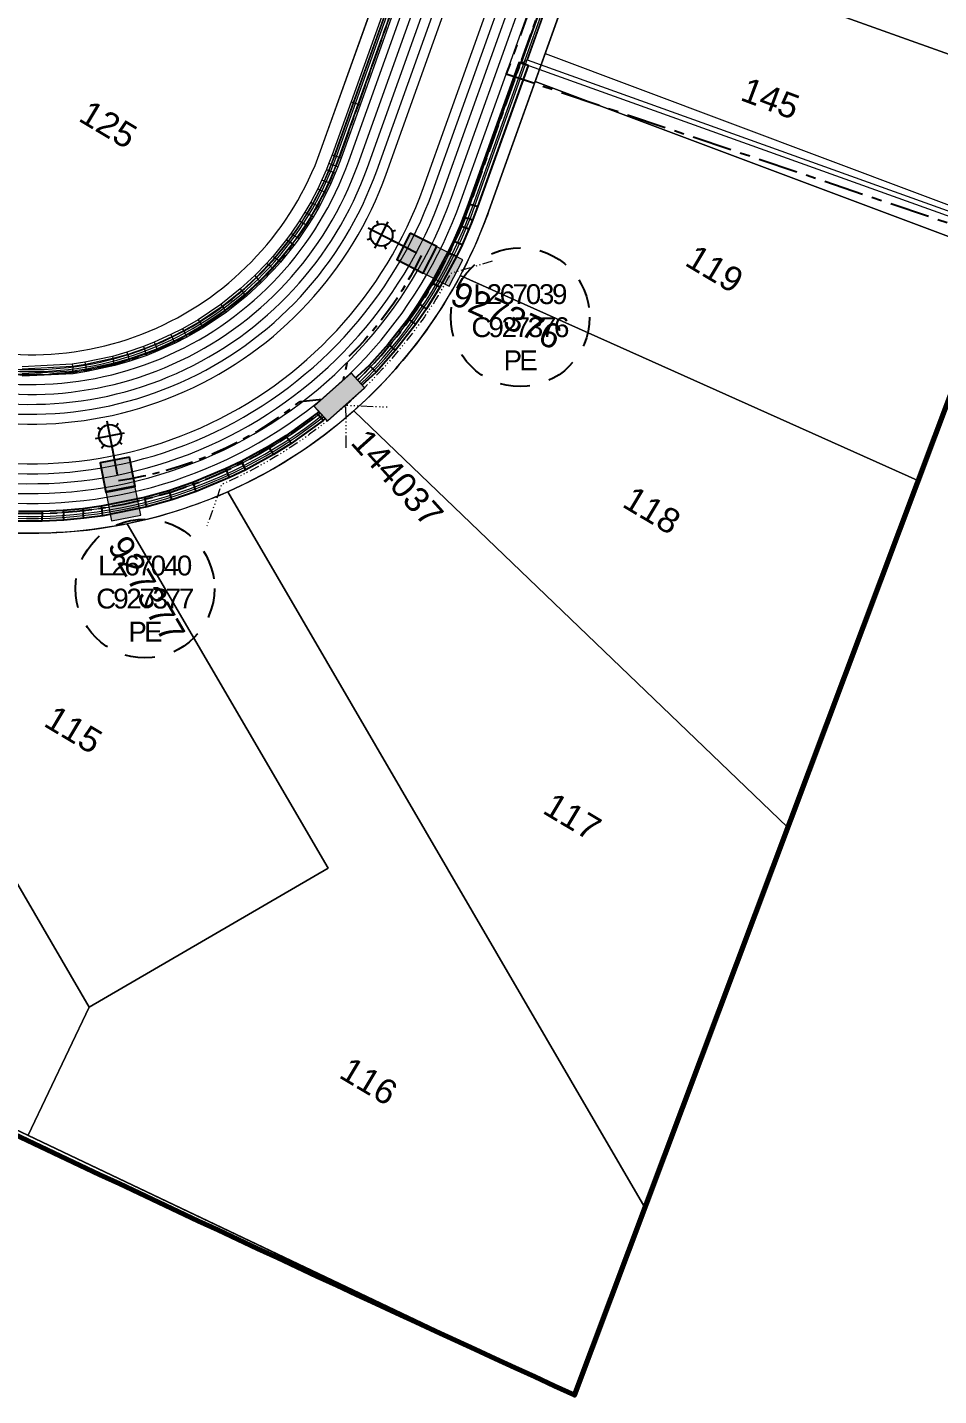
# Model space of a CAD drawing. Header units: metres. Extents: x 264965 to 265706, y 6180501 to 6181430.
# Drawn here: x 265497.2 to 265589, y 6180696.6 to 6180834.6 of the extents above; entities that cross this region are included whole.
import ezdxf
from ezdxf.enums import TextEntityAlignment as Align

# ---------------------------------------------------------------- set-up
doc = ezdxf.new("R2010")
doc.units = ezdxf.units.M
for name, pattern in [('Cable Exist UG', [7, 4, -1, 1, -1]), ('Dash', [5, 3, -2]), ('PHANTOM2', [4.45, 2, -0.5, 0.15, -0.5, 0.15, -0.5, 0.15, -0.5]), ('PHANTOMX2', [5.6, 2.5, -0.5, 0.15, -0.5, 0.15, -0.5, 0.15, -0.5, 0.15, -0.5])]:
    doc.linetypes.add(name, pattern=pattern)
doc.layers.get('0').update_dxf_attribs({"color": 6})
for name, color, linetype, lineweight in [('_User Miscellaneous1', 30, 'Continuous', 13), ('_User Miscellaneous10', 241, 'Continuous', 13), ('_User Miscellaneous7', 3, 'Continuous', 13), ('_User_HV_Exist', 1, 'Continuous', 25), ('_User_LV_Exist', 5, 'Continuous', 25), ('_User_SL_Exist', 4, 'Continuous', 25), ('Cadastre Developer_SP_NEW', 92, 'Continuous', 15)]:
    doc.layers.add(name, color=color, linetype=linetype, lineweight=lineweight)
doc.layers.add('_User Miscellaneous12', color=252, linetype='Continuous', lineweight=13, plot=False, transparency=0.5)
for name, color, linetype in [('Equip_SP_SL_EXT', 7, 'Continuous'), ('SupportsUG_SP_LV_EXT', 7, 'Continuous'), ('UG_Details_SP_MISC', 7, 'Continuous')]:
    doc.layers.add(name, color=color, linetype=linetype)
doc.styles.add('ARIAL', font='arial.ttf', dxfattribs={"height": 2})
doc.styles.add('SL_LABEL', font='arial.ttf', dxfattribs={"height": 2})
doc.styles.get("Standard").update_dxf_attribs({"font": 'arial.ttf'})
doc.linetypes.add('Cable 4', pattern='A,4,-0.1,["*",Standard,S=2,R=0,X=0,Y=-1.6],-1.2', length=5.3)

# ---------------------------------------------------------------- blocks, each defined once
blk = doc.blocks.new('*U645')
at = {"width": 0.9}
blk.add_attdef('ASSET_NUM', text='', height=2, dxfattribs=at).set_placement((4, 2), align=Align.MIDDLE_LEFT)
for tag, p, flags in [('SUBURB', (-2, 0), 1), ('STREETNAME', (-1.8, 0), 9), ('PARENT', (-1.6, 0), 9), ('NOTES', (-1.4, 0), 9), ('LOCATION', (-1.2, 0), 9), ('LEGEND', (-1, 0), 9), ('USAGE', (-0.8, 0), 9), ('SUPPORT_TYPE', (-0.6, 0), 9), ('STATE', (-0.4, 0), 9), ('OWNED_BY', (-0.2, 0), 9)]:
    blk.add_attdef(tag, p, '', height=0.2, rotation=270, dxfattribs=dict(flags=flags))
blk.add_wipeout([(1, 2.5), (1, -2.5), (-1, -2.5), (-1, 2.5)])
at = {"layer": 'SupportsUG_SP_LV_EXT'}
h = blk.add_hatch(color=256, dxfattribs=at)
h.dxf.hatch_style = 1
h.paths.add_polyline_path([(-1, 2.5), (-1, -1.25), (-1, 1.25), (-1, -2.5), (1, -2.5), (1, 2.5)])
blk.add_lwpolyline([(-1, 2.5), (-1, -1.25), (-1, 1.25), (-1, -2.5), (1, -2.5), (1, 2.5)], close=True)
blk = doc.blocks.new('*U834')
at = {"layer": 'Equip_SP_SL_EXT'}
h = blk.add_hatch(color=256, dxfattribs=at)
h.dxf.hatch_style = 1
h.paths.add_polyline_path([(-1.5, 1.5), (-1.5, -1.5), (1.5, -1.5), (1.5, 1.5)])
blk.add_lwpolyline([(-1.5, 1.5), (-1.5, -1.5), (1.5, -1.5), (1.5, 1.5)], close=True)
at = {"width": 0.9, "flags": 8}
blk.add_attdef('ASSET_NUM', text='', height=2, dxfattribs=at).set_placement((4, 2), align=Align.MIDDLE_LEFT)
at = {"flags": 1}
blk.add_attdef('Z', (-2.35, -1.81), '', height=0.2, rotation=270, dxfattribs=at)
at = {"flags": 9}
for tag, p in [('NOTES', (-2, -1.81)), ('SUBURB', (-1.8, -1.81)), ('STREETNAME', (-1.6, -1.81)), ('LOCATION', (-1.4, -1.81)), ('LEGEND', (-1.2, -1.81)), ('USAGE', (-1, -1.81)), ('STATE', (-0.8, -1.81)), ('OWNED_BY', (-0.6, -1.81)), ('COLUMN_TYPE', (-0.4, -1.81)), ('STREET_CODE', (-0.2, -1.81)), ('STRUCTURE_PLANT_NUMBER', (0.03, -1.81))]:
    blk.add_attdef(tag, text='', height=0.2, rotation=270, dxfattribs=at).set_placement(p, align=Align.MIDDLE_LEFT)
blk = doc.blocks.new('*U843')
at = {"layer": 'Equip_SP_SL_EXT'}
h = blk.add_hatch(color=256, dxfattribs=at)
h.dxf.hatch_style = 1
h.paths.add_polyline_path([(-1.42, 1.57), (-1.57, -1.42), (1.42, -1.57), (1.57, 1.42)])
blk.add_lwpolyline([(-1.42, 1.57), (-1.57, -1.42), (1.42, -1.57), (1.57, 1.42)], close=True)
at = {"width": 0.9, "flags": 8}
blk.add_attdef('ASSET_NUM', text='', height=2, dxfattribs=at).set_placement((4, 2), align=Align.MIDDLE_LEFT)
at = {"flags": 1}
blk.add_attdef('Z', (-2.35, -1.81), '', height=0.2, rotation=270, dxfattribs=at)
at = {"flags": 9}
for tag, p in [('NOTES', (-2, -1.81)), ('SUBURB', (-1.8, -1.81)), ('STREETNAME', (-1.6, -1.81)), ('LOCATION', (-1.4, -1.81)), ('LEGEND', (-1.2, -1.81)), ('USAGE', (-1, -1.81)), ('STATE', (-0.8, -1.81)), ('OWNED_BY', (-0.6, -1.81)), ('COLUMN_TYPE', (-0.4, -1.81)), ('STREET_CODE', (-0.2, -1.81)), ('STRUCTURE_PLANT_NUMBER', (0.03, -1.81))]:
    blk.add_attdef(tag, text='', height=0.2, rotation=270, dxfattribs=at).set_placement(p, align=Align.MIDDLE_LEFT)
blk = doc.blocks.new('*U842')
at = {"style": 'SL_LABEL'}
for tag, height, rotation, flags, p in [('ASSET_NUM', 1, 152.916, 8, (-6.69, 2.3)), ('STREET_CODE', 0.001, 270, 9, (0, 0))]:
    blk.add_attdef(tag, text='', height=height, rotation=rotation, dxfattribs=dict(at, flags=flags)).set_placement(p, align=Align.MIDDLE_LEFT)
at = {"flags": 9}
for tag, p in [('LNEW', (-6.4, 0)), ('LMASTVOCAB', (-6.2, 0)), ('LMAST', (-6, 0)), ('MAINTAINED_BY', (-1.4, -0.66)), ('NO_PHASES', (-1.2, 0)), ('LANTERN_TYPE', (-1, 0)), ('LANTERN_PURPOSE', (-0.8, 0)), ('CONTROL_TYPE', (-0.6, 0)), ('CONSTRUCTED_VOLTAGE', (-0.4, 0))]:
    blk.add_attdef(tag, text='', height=0.2, rotation=270, dxfattribs=at).set_placement(p, align=Align.MIDDLE_LEFT)
for tag, p, height, flags in [('OPERATED_BY', (-1.4, -0.41), 0.2, 9), ('Z', (0, 0), 0.001, 1)]:
    blk.add_attdef(tag, p, '', height=height, rotation=270, dxfattribs=dict(flags=flags))
blk.add_wipeout([(-5.06, 2.59), (-4.02, 3.25), (-2.79, 3.32), (-2.13, 2.28), (-2.06, 1.05), (-3.1, 0.39), (-4.33, 0.32), (-4.99, 1.36)])
for p, q in [((-4.24, 0.49), (-2.88, 3.16)), ((-4.02, 3.25), (-3.91, 2.89)), ((-3.05, 2.82), (-2.88, 3.16)), ((-4.99, 1.36), (-4.63, 1.48)), ((-4.56, 2.33), (-4.9, 2.5)), ((-2.23, 1.14), (-4.9, 2.5)), ((-2.13, 2.28), (-2.49, 2.17)), ((-4.24, 0.49), (-4.07, 0.82)), ((-3.1, 0.39), (-3.22, 0.75)), ((0, 0), (-2.56, 1.31))]:
    blk.add_line(p, q)
blk.add_circle((-3.56, 1.82), 1.12)
for tag, height, rotation, flags, p in [('LNUMBER', 1, 152.916, 8, (-5.78, 4.08)), ('LANTNUMBER', 0.2, 270, 9, (-1.4, 2.6)), ('LOUTREACH', 0.2, 270, 9, (-1.4, 2.2)), ('LOUTREACHVOCAB', 0.2, 270, 9, (-1.4, 2)), ('LRATECODE', 0.2, 270, 9, (-1.4, 1.8)), ('LREMOVE', 0.2, 270, 9, (-1.4, 1.6)), ('LREPLACE', 0.2, 270, 9, (-1.4, 1.4)), ('LTYPE', 0.2, 270, 9, (-1.4, 1.2)), ('LTYPEVOCAB', 0.2, 270, 9, (-1.4, 1)), ('LEGEND', 0.2, 270, 9, (-1.4, 0.8)), ('SUBURB', 0.2, 270, 9, (-1.4, 0.6)), ('STREETNAME', 0.2, 270, 9, (-1.4, 0.4)), ('LOCATION', 0.2, 270, 9, (-1.4, 0.2)), ('LLAMPVOCAB', 0.2, 270, 9, (-5.8, 0)), ('LLAMP', 0.2, 270, 9, (-5.6, 0)), ('LEXIST', 0.2, 270, 9, (-5.4, 0)), ('LCHARGE3PERCENT', 0.2, 270, 9, (-5.2, 0)), ('LCHARGE3', 0.2, 270, 9, (-5, 0)), ('LCHARGE2PERCENT', 0.2, 270, 9, (-4.8, 0)), ('LCHARGE2', 0.2, 270, 9, (-4.6, 0)), ('LCHARGE1PERCENT', 0.2, 270, 9, (-4.4, 0)), ('LCHARGE1', 0.2, 270, 9, (-4.2, 0)), ('LCATEGORY', 0.2, 270, 9, (-4, 0)), ('LBRACKETVOCAB', 0.2, 270, 9, (-3.8, 0)), ('LBRACKET', 0.2, 270, 9, (-3.6, 0)), ('LKINGHEIGHT', 0.2, 270, 9, (-3.4, 0)), ('CREPLACE', 0.2, 270, 9, (-3.2, 0)), ('CREMOVE', 0.2, 270, 9, (-3, 0)), ('CNUMBER', 0.2, 270, 9, (-2.8, 0)), ('CNEW', 0.2, 270, 9, (-2.6, 0)), ('CEXIST', 0.2, 270, 9, (-2.4, 0)), ('USAGE', 0.2, 270, 9, (-2.2, 0)), ('STATE', 0.2, 270, 9, (-2, 0)), ('OWNED_BY', 0.2, 270, 9, (-1.8, 0)), ('ORIENTATION', 0.2, 270, 9, (-1.6, 0)), ('OPERATING_VOLTAGE', 0.2, 270, 9, (-1.4, 0)), ('NOTES', 0.2, 270, 9, (-1.4, 0))]:
    blk.add_attdef(tag, text='', height=height, rotation=rotation, dxfattribs=dict(flags=flags)).set_placement(p, align=Align.MIDDLE_LEFT)
blk = doc.blocks.new('*U201')
at = {"style": 'SL_LABEL'}
for tag, height, rotation, flags, p in [('ASSET_NUM', 1, 101.1121, 8, (-2.33, 6.68)), ('STREET_CODE', 0.001, 270, 9, (0, 0))]:
    blk.add_attdef(tag, text='', height=height, rotation=rotation, dxfattribs=dict(at, flags=flags)).set_placement(p, align=Align.MIDDLE_LEFT)
for tag, height, rotation, flags, p in [('LNUMBER', 1, 101.1121, 8, (-0.37, 7.06)), ('LREMOVE', 0.2, 270, 9, (-1.4, 1.6)), ('LREPLACE', 0.2, 270, 9, (-1.4, 1.4)), ('LTYPE', 0.2, 270, 9, (-1.4, 1.2)), ('LTYPEVOCAB', 0.2, 270, 9, (-1.4, 1)), ('LEGEND', 0.2, 270, 9, (-1.4, 0.8)), ('SUBURB', 0.2, 270, 9, (-1.4, 0.6)), ('STREETNAME', 0.2, 270, 9, (-1.4, 0.4)), ('LOCATION', 0.2, 270, 9, (-1.4, 0.2)), ('LNEW', 0.2, 270, 9, (-6.4, 0)), ('LMASTVOCAB', 0.2, 270, 9, (-6.2, 0)), ('LMAST', 0.2, 270, 9, (-6, 0)), ('LLAMPVOCAB', 0.2, 270, 9, (-5.8, 0)), ('LLAMP', 0.2, 270, 9, (-5.6, 0)), ('LEXIST', 0.2, 270, 9, (-5.4, 0)), ('LCHARGE3PERCENT', 0.2, 270, 9, (-5.2, 0)), ('LCHARGE3', 0.2, 270, 9, (-5, 0)), ('LCHARGE2PERCENT', 0.2, 270, 9, (-4.8, 0)), ('LCHARGE2', 0.2, 270, 9, (-4.6, 0)), ('LCHARGE1PERCENT', 0.2, 270, 9, (-4.4, 0)), ('LCHARGE1', 0.2, 270, 9, (-4.2, 0)), ('LCATEGORY', 0.2, 270, 9, (-4, 0)), ('LBRACKETVOCAB', 0.2, 270, 9, (-3.8, 0)), ('LBRACKET', 0.2, 270, 9, (-3.6, 0)), ('LKINGHEIGHT', 0.2, 270, 9, (-3.4, 0)), ('CREPLACE', 0.2, 270, 9, (-3.2, 0)), ('CREMOVE', 0.2, 270, 9, (-3, 0)), ('CNUMBER', 0.2, 270, 9, (-2.8, 0)), ('CNEW', 0.2, 270, 9, (-2.6, 0)), ('CEXIST', 0.2, 270, 9, (-2.4, 0)), ('USAGE', 0.2, 270, 9, (-2.2, 0)), ('STATE', 0.2, 270, 9, (-2, 0)), ('OWNED_BY', 0.2, 270, 9, (-1.8, 0)), ('ORIENTATION', 0.2, 270, 9, (-1.6, 0)), ('OPERATING_VOLTAGE', 0.2, 270, 9, (-1.4, 0)), ('MAINTAINED_BY', 0.2, 270, 9, (-1.4, -0.66)), ('NOTES', 0.2, 270, 9, (-1.4, 0)), ('NO_PHASES', 0.2, 270, 9, (-1.2, 0)), ('LANTERN_TYPE', 0.2, 270, 9, (-1, 0)), ('LANTERN_PURPOSE', 0.2, 270, 9, (-0.8, 0)), ('CONTROL_TYPE', 0.2, 270, 9, (-0.6, 0)), ('CONSTRUCTED_VOLTAGE', 0.2, 270, 9, (-0.4, 0))]:
    blk.add_attdef(tag, text='', height=height, rotation=rotation, dxfattribs=dict(flags=flags)).set_placement(p, align=Align.MIDDLE_LEFT)
for tag, p, height, flags in [('OPERATED_BY', (-1.4, -0.41), 0.2, 9), ('Z', (0, 0), 0.001, 1)]:
    blk.add_attdef(tag, p, '', height=height, rotation=270, dxfattribs=dict(flags=flags))
blk.add_wipeout([(-1.1, 5.58), (0.07, 5.17), (0.88, 4.25), (0.47, 3.09), (-0.45, 2.27), (-1.61, 2.68), (-2.43, 3.6), (-2.02, 4.76)])
for p, q in [((-2.24, 3.64), (0.7, 4.21)), ((-2.02, 4.76), (-1.7, 4.55)), ((-0.99, 5.03), (-1.06, 5.4)), ((-0.48, 2.45), (-1.06, 5.4)), ((0.07, 5.17), (-0.14, 4.86)), ((0.33, 4.14), (0.7, 4.21)), ((-2.24, 3.64), (-1.87, 3.71)), ((-1.61, 2.68), (-1.4, 2.99)), ((0, 0), (-0.55, 2.82)), ((0.47, 3.09), (0.16, 3.3))]:
    blk.add_line(p, q)
blk.add_circle((-0.77, 3.93), 1.12)
at = {"flags": 9}
for tag, p in [('LANTNUMBER', (-1.4, 2.6)), ('LOUTREACH', (-1.4, 2.2)), ('LOUTREACHVOCAB', (-1.4, 2)), ('LRATECODE', (-1.4, 1.8))]:
    blk.add_attdef(tag, text='', height=0.2, rotation=270, dxfattribs=at).set_placement(p, align=Align.MIDDLE_LEFT)

msp = doc.modelspace()

# ---------------------------------------------------------------- linework, layer by layer
at = {"layer": '_User Miscellaneous1', "ltscale": 0.5}
for p, q in [((265546.917, 6180830.989), (265578.598, 6180919.625)), ((265547.53, 6180831.279), (265579.05, 6180919.463)), ((265562.151, 6180917.703), (265529.76, 6180827.08)), ((265562.377, 6180917.621), (265529.986, 6180826.999)), ((265562.828, 6180917.457), (265530.438, 6180826.837)), ((265563.053, 6180917.375), (265530.664, 6180826.757)), ((265546.691, 6180831.069), (265541.597, 6180816.818)), ((265547.595, 6180830.746), (265542.499, 6180816.488)), ((265546.691, 6180831.069), (265547.143, 6180830.908)), ((265546.917, 6180830.989), (265547.224, 6180831.134)), ((265627.547, 6180802.023), (265546.917, 6180830.989)), ((265547.595, 6180830.746), (265547.143, 6180830.908)), ((265547.53, 6180831.279), (265547.224, 6180831.134)), ((265627.71, 6180802.475), (265547.53, 6180831.279)), ((265529.76, 6180827.08), (265527.849, 6180821.732)), ((265529.986, 6180826.999), (265528.074, 6180821.65)), ((265530.438, 6180826.837), (265528.525, 6180821.485)), ((265530.664, 6180826.757), (265528.751, 6180821.403)), ((265529.76, 6180827.08), (265530.212, 6180826.918)), ((265529.986, 6180826.999), (265530.212, 6180826.918)), ((265530.664, 6180826.757), (265530.212, 6180826.918)), ((265530.438, 6180826.837), (265530.212, 6180826.918)), ((265527.53, 6180820.878), (265527.279, 6180820.253)), ((265527.754, 6180820.792), (265527.5, 6180820.16)), ((265527.849, 6180821.732), (265527.53, 6180820.878)), ((265527.53, 6180820.878), (265527.978, 6180820.705)), ((265528.074, 6180821.65), (265527.754, 6180820.792)), ((265527.754, 6180820.792), (265527.978, 6180820.705)), ((265527.849, 6180821.732), (265528.3, 6180821.568)), ((265528.202, 6180820.618), (265527.943, 6180819.975)), ((265528.425, 6180820.532), (265527.978, 6180820.705)), ((265528.202, 6180820.618), (265527.978, 6180820.705)), ((265528.074, 6180821.65), (265528.3, 6180821.568)), ((265528.525, 6180821.485), (265528.202, 6180820.618)), ((265528.751, 6180821.403), (265528.3, 6180821.568)), ((265528.525, 6180821.485), (265528.3, 6180821.568)), ((265528.751, 6180821.403), (265528.425, 6180820.532)), ((265526.833, 6180819.226), (265526.4, 6180818.313)), ((265527.279, 6180820.253), (265526.833, 6180819.226)), ((265526.833, 6180819.226), (265527.27, 6180819.027)), ((265527.5, 6180820.16), (265527.051, 6180819.127)), ((265527.279, 6180820.253), (265527.722, 6180820.068)), ((265527.943, 6180819.975), (265527.488, 6180818.928)), ((265527.5, 6180820.16), (265527.722, 6180820.068)), ((265528.165, 6180819.882), (265527.707, 6180818.829)), ((265528.165, 6180819.882), (265527.722, 6180820.068)), ((265527.943, 6180819.975), (265527.722, 6180820.068)), ((265528.425, 6180820.532), (265528.165, 6180819.882)), ((265526.4, 6180818.313), (265525.695, 6180816.966)), ((265526.615, 6180818.206), (265525.905, 6180816.85)), ((265527.044, 6180817.992), (265526.326, 6180816.619)), ((265526.4, 6180818.313), (265526.83, 6180818.099)), ((265527.259, 6180817.885), (265526.536, 6180816.503)), ((265527.051, 6180819.127), (265526.615, 6180818.206)), ((265526.615, 6180818.206), (265526.83, 6180818.099)), ((265527.259, 6180817.885), (265526.83, 6180818.099)), ((265527.044, 6180817.992), (265526.83, 6180818.099)), ((265527.488, 6180818.928), (265527.044, 6180817.992)), ((265527.051, 6180819.127), (265527.27, 6180819.027)), ((265527.707, 6180818.829), (265527.259, 6180817.885)), ((265527.707, 6180818.829), (265527.27, 6180819.027)), ((265527.488, 6180818.928), (265527.27, 6180819.027)), ((265525.695, 6180816.966), (265525.114, 6180815.96)), ((265525.905, 6180816.85), (265525.32, 6180815.836)), ((265525.695, 6180816.966), (265526.115, 6180816.734)), ((265526.326, 6180816.619), (265525.731, 6180815.589)), ((265525.905, 6180816.85), (265526.115, 6180816.734)), ((265526.536, 6180816.503), (265525.937, 6180815.465)), ((265526.536, 6180816.503), (265526.115, 6180816.734)), ((265526.326, 6180816.619), (265526.115, 6180816.734)), ((265541.597, 6180816.818), (265541.101, 6180815.493)), ((265541.597, 6180816.818), (265542.048, 6180816.653)), ((265542.499, 6180816.488), (265541.995, 6180815.145)), ((265542.499, 6180816.488), (265542.048, 6180816.653)), ((265524.568, 6180815.084), (265523.711, 6180813.826)), ((265525.114, 6180815.96), (265524.568, 6180815.084)), ((265524.568, 6180815.084), (265524.97, 6180814.822)), ((265525.32, 6180815.836), (265524.769, 6180814.953)), ((265525.114, 6180815.96), (265525.525, 6180815.712)), ((265525.731, 6180815.589), (265525.171, 6180814.691)), ((265525.32, 6180815.836), (265525.525, 6180815.712)), ((265525.937, 6180815.465), (265525.372, 6180814.56)), ((265525.937, 6180815.465), (265525.525, 6180815.712)), ((265525.731, 6180815.589), (265525.525, 6180815.712)), ((265541.101, 6180815.493), (265540.744, 6180814.609)), ((265541.101, 6180815.493), (265541.548, 6180815.319)), ((265541.995, 6180815.145), (265541.548, 6180815.319)), ((265541.995, 6180815.145), (265541.629, 6180814.237)), ((265523.711, 6180813.826), (265523.256, 6180813.204)), ((265523.907, 6180813.687), (265523.449, 6180813.061)), ((265523.711, 6180813.826), (265524.104, 6180813.548)), ((265524.769, 6180814.953), (265523.907, 6180813.687)), ((265523.907, 6180813.687), (265524.104, 6180813.548)), ((265525.171, 6180814.691), (265524.3, 6180813.41)), ((265525.372, 6180814.56), (265524.496, 6180813.271)), ((265524.769, 6180814.953), (265524.97, 6180814.822)), ((265525.372, 6180814.56), (265524.97, 6180814.822)), ((265525.171, 6180814.691), (265524.97, 6180814.822)), ((265540.744, 6180814.609), (265540.066, 6180813.058)), ((265540.744, 6180814.609), (265541.187, 6180814.423)), ((265541.629, 6180814.237), (265540.94, 6180812.66)), ((265541.629, 6180814.237), (265541.187, 6180814.423)), ((265523.25, 6180813.196), (265521.908, 6180811.532)), ((265523.439, 6180813.049), (265522.092, 6180811.377)), ((265523.818, 6180812.754), (265522.458, 6180811.067)), ((265524.007, 6180812.606), (265522.641, 6180810.912)), ((265523.256, 6180813.204), (265523.25, 6180813.196)), ((265523.25, 6180813.196), (265523.628, 6180812.901)), ((265523.256, 6180813.204), (265523.641, 6180812.918)), ((265523.449, 6180813.061), (265523.439, 6180813.049)), ((265523.439, 6180813.049), (265523.628, 6180812.901)), ((265523.449, 6180813.061), (265523.641, 6180812.918)), ((265524.007, 6180812.606), (265523.628, 6180812.901)), ((265523.818, 6180812.754), (265523.628, 6180812.901)), ((265524.026, 6180812.632), (265523.641, 6180812.918)), ((265523.834, 6180812.775), (265523.641, 6180812.918)), ((265523.834, 6180812.775), (265523.818, 6180812.754)), ((265524.3, 6180813.41), (265523.834, 6180812.775)), ((265524.026, 6180812.632), (265524.007, 6180812.606)), ((265524.496, 6180813.271), (265524.026, 6180812.632)), ((265524.496, 6180813.271), (265524.104, 6180813.548)), ((265524.3, 6180813.41), (265524.104, 6180813.548)), ((265540.066, 6180813.058), (265539.52, 6180811.909)), ((265540.066, 6180813.058), (265540.503, 6180812.859)), ((265540.94, 6180812.66), (265540.377, 6180811.475)), ((265540.94, 6180812.66), (265540.503, 6180812.859)), ((265521.908, 6180811.532), (265521.28, 6180810.825)), ((265522.092, 6180811.377), (265521.456, 6180810.662)), ((265522.458, 6180811.067), (265521.808, 6180810.336)), ((265521.908, 6180811.532), (265522.275, 6180811.222)), ((265522.092, 6180811.377), (265522.275, 6180811.222)), ((265522.641, 6180810.912), (265522.275, 6180811.222)), ((265522.458, 6180811.067), (265522.275, 6180811.222)), ((265539.52, 6180811.909), (265537.877, 6180808.858)), ((265540.377, 6180811.475), (265538.707, 6180808.376)), ((265539.52, 6180811.909), (265539.949, 6180811.692)), ((265540.377, 6180811.475), (265539.949, 6180811.692)), ((265520.05, 6180809.552), (265518.588, 6180808.207)), ((265521.28, 6180810.825), (265520.05, 6180809.552)), ((265520.05, 6180809.552), (265520.385, 6180809.209)), ((265521.456, 6180810.662), (265520.217, 6180809.38)), ((265521.808, 6180810.336), (265520.553, 6180809.037)), ((265521.984, 6180810.172), (265520.72, 6180808.865)), ((265521.28, 6180810.825), (265521.632, 6180810.499)), ((265521.456, 6180810.662), (265521.632, 6180810.499)), ((265521.984, 6180810.172), (265521.632, 6180810.499)), ((265521.808, 6180810.336), (265521.632, 6180810.499)), ((265522.641, 6180810.912), (265521.984, 6180810.172)), ((265518.588, 6180808.207), (265516.644, 6180806.652)), ((265518.588, 6180808.207), (265518.901, 6180807.842)), ((265520.217, 6180809.38), (265518.744, 6180808.025)), ((265520.553, 6180809.037), (265519.057, 6180807.66)), ((265520.72, 6180808.865), (265519.214, 6180807.478)), ((265520.217, 6180809.38), (265520.385, 6180809.209)), ((265520.72, 6180808.865), (265520.385, 6180809.209)), ((265520.553, 6180809.037), (265520.385, 6180809.209)), ((265537.877, 6180808.858), (265536.554, 6180806.738)), ((265538.707, 6180808.376), (265537.357, 6180806.21)), ((265537.877, 6180808.858), (265538.292, 6180808.617)), ((265538.707, 6180808.376), (265538.292, 6180808.617)), ((265518.744, 6180808.025), (265516.786, 6180806.458)), ((265519.057, 6180807.66), (265517.07, 6180806.071)), ((265519.214, 6180807.478), (265517.213, 6180805.878)), ((265518.744, 6180808.025), (265518.901, 6180807.842)), ((265519.214, 6180807.478), (265518.901, 6180807.842)), ((265519.057, 6180807.66), (265518.901, 6180807.842)), ((265516.644, 6180806.652), (265514.361, 6180805.113)), ((265516.786, 6180806.458), (265514.488, 6180804.909)), ((265517.07, 6180806.071), (265514.742, 6180804.501)), ((265517.213, 6180805.878), (265514.869, 6180804.298)), ((265516.644, 6180806.652), (265516.928, 6180806.265)), ((265516.786, 6180806.458), (265516.928, 6180806.265)), ((265517.213, 6180805.878), (265516.928, 6180806.265)), ((265517.07, 6180806.071), (265516.928, 6180806.265)), ((265536.554, 6180806.738), (265535.503, 6180805.215)), ((265537.357, 6180806.21), (265536.278, 6180804.649)), ((265536.554, 6180806.738), (265536.955, 6180806.474)), ((265537.357, 6180806.21), (265536.955, 6180806.474)), ((265512.771, 6180804.198), (265511.607, 6180803.602)), ((265514.361, 6180805.113), (265512.771, 6180804.198)), ((265512.771, 6180804.198), (265513.001, 6180803.776)), ((265514.488, 6180804.909), (265512.886, 6180803.987)), ((265514.742, 6180804.501), (265513.115, 6180803.566)), ((265514.869, 6180804.298), (265513.23, 6180803.355)), ((265514.361, 6180805.113), (265514.615, 6180804.705)), ((265514.488, 6180804.909), (265514.615, 6180804.705)), ((265514.869, 6180804.298), (265514.615, 6180804.705)), ((265514.742, 6180804.501), (265514.615, 6180804.705)), ((265535.503, 6180805.215), (265533.514, 6180802.646)), ((265536.278, 6180804.649), (265534.254, 6180802.034)), ((265535.503, 6180805.215), (265535.89, 6180804.932)), ((265536.278, 6180804.649), (265535.89, 6180804.932)), ((265509.929, 6180802.844), (265508.836, 6180802.411)), ((265511.607, 6180803.602), (265509.929, 6180802.844)), ((265509.929, 6180802.844), (265510.116, 6180802.402)), ((265511.712, 6180803.386), (265510.023, 6180802.623)), ((265511.92, 6180802.954), (265510.21, 6180802.181)), ((265512.024, 6180802.737), (265510.304, 6180801.96)), ((265511.607, 6180803.602), (265511.816, 6180803.17)), ((265512.886, 6180803.987), (265511.712, 6180803.386)), ((265511.712, 6180803.386), (265511.816, 6180803.17)), ((265512.024, 6180802.737), (265511.816, 6180803.17)), ((265511.92, 6180802.954), (265511.816, 6180803.17)), ((265513.115, 6180803.566), (265511.92, 6180802.954)), ((265513.23, 6180803.355), (265512.024, 6180802.737)), ((265512.886, 6180803.987), (265513.001, 6180803.776)), ((265513.23, 6180803.355), (265513.001, 6180803.776)), ((265513.115, 6180803.566), (265513.001, 6180803.776)), ((265505.712, 6180801.416), (265502.955, 6180800.817)), ((265507.183, 6180801.841), (265505.712, 6180801.416)), ((265505.712, 6180801.416), (265505.83, 6180800.95)), ((265507.256, 6180801.612), (265505.771, 6180801.183)), ((265508.836, 6180802.411), (265507.183, 6180801.841)), ((265507.183, 6180801.841), (265507.328, 6180801.383)), ((265508.92, 6180802.186), (265507.256, 6180801.612)), ((265507.256, 6180801.612), (265507.328, 6180801.383)), ((265507.473, 6180800.925), (265507.328, 6180801.383)), ((265507.401, 6180801.154), (265507.328, 6180801.383)), ((265509.087, 6180801.735), (265507.401, 6180801.154)), ((265509.17, 6180801.51), (265507.473, 6180800.925)), ((265508.836, 6180802.411), (265509.003, 6180801.961)), ((265510.023, 6180802.623), (265508.92, 6180802.186)), ((265508.92, 6180802.186), (265509.003, 6180801.961)), ((265509.17, 6180801.51), (265509.003, 6180801.961)), ((265509.087, 6180801.735), (265509.003, 6180801.961)), ((265510.21, 6180802.181), (265509.087, 6180801.735)), ((265510.304, 6180801.96), (265509.17, 6180801.51)), ((265510.023, 6180802.623), (265510.116, 6180802.402)), ((265510.304, 6180801.96), (265510.116, 6180802.402)), ((265510.21, 6180802.181), (265510.116, 6180802.402)), ((265533.514, 6180802.646), (265531.599, 6180800.482)), ((265534.254, 6180802.034), (265532.284, 6180799.808)), ((265533.514, 6180802.646), (265533.884, 6180802.34)), ((265534.254, 6180802.034), (265533.884, 6180802.34)), ((265501.737, 6180799.906), (265496.621, 6180799.645)), ((265501.689, 6180800.384), (265496.625, 6180800.126)), ((265501.665, 6180800.623), (265496.627, 6180800.366)), ((265502.955, 6180800.817), (265501.665, 6180800.623)), ((265501.665, 6180800.623), (265501.713, 6180800.145)), ((265502.998, 6180800.581), (265501.689, 6180800.384)), ((265501.689, 6180800.384), (265501.713, 6180800.145)), ((265501.761, 6180799.667), (265501.713, 6180800.145)), ((265501.737, 6180799.906), (265501.713, 6180800.145)), ((265503.085, 6180800.109), (265501.737, 6180799.906)), ((265502.955, 6180800.817), (265503.042, 6180800.345)), ((265505.771, 6180801.183), (265502.998, 6180800.581)), ((265502.998, 6180800.581), (265503.042, 6180800.345)), ((265503.128, 6180799.873), (265503.042, 6180800.345)), ((265503.085, 6180800.109), (265503.042, 6180800.345)), ((265505.889, 6180800.717), (265503.085, 6180800.109)), ((265505.948, 6180800.484), (265503.128, 6180799.873)), ((265505.771, 6180801.183), (265505.83, 6180800.95)), ((265505.948, 6180800.484), (265505.83, 6180800.95)), ((265505.889, 6180800.717), (265505.83, 6180800.95)), ((265507.401, 6180801.154), (265505.889, 6180800.717)), ((265507.473, 6180800.925), (265505.948, 6180800.484)), ((265531.599, 6180800.482), (265526.352, 6180795.694)), ((265531.599, 6180800.482), (265531.942, 6180800.145)), ((265532.284, 6180799.808), (265531.942, 6180800.145)), ((265501.761, 6180799.667), (265496.618, 6180799.404)), ((265503.128, 6180799.873), (265501.761, 6180799.667)), ((265532.284, 6180799.808), (265526.957, 6180794.947)), ((265526.352, 6180795.694), (265523.177, 6180793.418)), ((265526.957, 6180794.947), (265523.712, 6180792.62)), ((265526.352, 6180795.694), (265526.654, 6180795.321)), ((265526.957, 6180794.947), (265526.654, 6180795.321)), ((265523.177, 6180793.418), (265521.447, 6180792.337)), ((265523.177, 6180793.418), (265523.444, 6180793.019)), ((265523.712, 6180792.62), (265523.444, 6180793.019)), ((265521.447, 6180792.337), (265518.705, 6180790.827)), ((265521.447, 6180792.337), (265521.691, 6180791.923)), ((265521.934, 6180791.509), (265521.691, 6180791.923)), ((265523.712, 6180792.62), (265521.934, 6180791.509)), ((265518.705, 6180790.827), (265517.121, 6180790.06)), ((265518.705, 6180790.827), (265518.926, 6180790.4)), ((265519.146, 6180789.974), (265518.926, 6180790.4)), ((265521.934, 6180791.509), (265519.146, 6180789.974)), ((265517.121, 6180790.06), (265513.828, 6180788.69)), ((265517.515, 6180789.184), (265514.167, 6180787.792)), ((265517.121, 6180790.06), (265517.318, 6180789.622)), ((265517.515, 6180789.184), (265517.318, 6180789.622)), ((265519.146, 6180789.974), (265517.515, 6180789.184)), ((265511.418, 6180787.868), (265508.95, 6180787.173)), ((265513.828, 6180788.69), (265511.418, 6180787.868)), ((265511.418, 6180787.868), (265511.56, 6180787.409)), ((265514.167, 6180787.792), (265511.703, 6180786.951)), ((265513.828, 6180788.69), (265513.998, 6180788.241)), ((265514.167, 6180787.792), (265513.998, 6180788.241)), ((265504.598, 6180786.294), (265502.732, 6180786.046)), ((265508.95, 6180787.173), (265504.598, 6180786.294)), ((265504.598, 6180786.294), (265504.677, 6180785.82)), ((265509.176, 6180786.24), (265504.756, 6180785.346)), ((265508.95, 6180787.173), (265509.063, 6180786.707)), ((265509.176, 6180786.24), (265509.063, 6180786.707)), ((265511.703, 6180786.951), (265509.176, 6180786.24)), ((265511.703, 6180786.951), (265511.56, 6180787.409)), ((265498.651, 6180784.807), (265496.22, 6180784.811)), ((265498.63, 6180785.767), (265496.241, 6180785.771)), ((265500.766, 6180785.867), (265498.63, 6180785.767)), ((265498.63, 6180785.767), (265498.641, 6180785.287)), ((265498.651, 6180784.807), (265498.641, 6180785.287)), ((265500.832, 6180784.909), (265498.651, 6180784.807)), ((265502.732, 6180786.046), (265500.766, 6180785.867)), ((265500.766, 6180785.867), (265500.799, 6180785.388)), ((265500.832, 6180784.909), (265500.799, 6180785.388)), ((265502.839, 6180785.092), (265500.832, 6180784.909)), ((265502.732, 6180786.046), (265502.785, 6180785.569)), ((265502.839, 6180785.092), (265502.785, 6180785.569)), ((265504.756, 6180785.346), (265502.839, 6180785.092)), ((265504.756, 6180785.346), (265504.677, 6180785.82))]:
    msp.add_line(p, q, dxfattribs=at)
at = {"layer": '_User Miscellaneous1', "flags": 128}
msp.add_lwpolyline([(265549.316, 6180831.938), (265596.374, 6180814.278), (265595.32, 6180811.469), (265548.306, 6180829.112), (265549.316, 6180831.938)], dxfattribs=at)
at = {"layer": '_User Miscellaneous1', "linetype": 'PHANTOM2', "ltscale": 0.5, "flags": 128}
msp.add_lwpolyline([(265543.973, 6180811.005), (265539.765, 6180809.766, -0.0430125), (265536.166, 6180804.045, -0.0478792), (265529.29, 6180796.523, -0.0653793), (265518.815, 6180789.473, 0), (265516.699, 6180788.465), (265515.221, 6180784.262)], format="xyb", dxfattribs=at)
at = {"layer": '_User_HV_Exist', "linetype": 'Cable Exist UG', "flags": 128}
msp.add_lwpolyline([(265578.745, 6180887.053), (265569.2, 6180892.522), (265564.726, 6180884.713), (265560.073, 6180870.947), (265547.93, 6180836.973), (265545.403, 6180829.904), (265595.905, 6180812.847), (265624.349, 6180803.345)], dxfattribs=at)
at = {"layer": '_User_LV_Exist', "linetype": 'Cable Exist UG', "ltscale": 0.7, "transparency": 33554687, "flags": 128}
for points in [[(265528.58, 6180797.31, 0.1269797), (265541.765, 6180816.754), (265563.113, 6180876.48), (265567.132, 6180877.386), (265568.431, 6180881.617), (265566.163, 6180885.012)], [(265472.483, 6180792.026), (265479.731, 6180789.065, 0.2849047), (265528.581, 6180797.311)]]:
    msp.add_lwpolyline(points, format="xyb", dxfattribs=at)
at = {"layer": '_User_LV_Exist', "linetype": 'Cable Exist UG', "ltscale": 0.7, "transparency": 33554687}
msp.add_lwpolyline([(265479.204, 6180804.403), (265485.026, 6180802.025, 0.4273386), (265528.582, 6180821.466), (265538.845, 6180850.179)], format="xyb", dxfattribs=at)
at = {"layer": '_User_SL_Exist', "linetype": 'Dash'}
for centre in [(265546.8, 6180805.365), (265508.998, 6180778.004)]:
    msp.add_circle(centre, 7, dxfattribs=at)
at = {"layer": 'Cadastre Developer_SP_NEW', "transparency": 33554687}
for points in [[(265609.2, 6180848.466), (265561.314, 6180865.506), (265553.91, 6180844.789), (265601.441, 6180827.786)], [(265553.91, 6180844.789), (265548.306, 6180829.112), (265595.32, 6180811.469), (265601.441, 6180827.786)]]:
    msp.add_lwpolyline(points, close=True, dxfattribs=at)
for points in [[(265548.306, 6180829.112), (265543.649, 6180816.081, -0.0364621), (265540.764, 6180809.553), (265586.849, 6180788.888), (265595.32, 6180811.469)], [(265540.764, 6180809.553, -0.0892358), (265530.028, 6180795.921), (265573.74, 6180753.947), (265586.849, 6180788.888)], [(265530.028, 6180795.921, -0.0774716), (265517.33, 6180787.762), (265559.353, 6180715.596), (265573.74, 6180753.947)], [(265517.33, 6180787.762, -0.0543094), (265507.216, 6180784.545), (265527.439, 6180749.815), (265503.386, 6180735.808), (265497.232, 6180722.887), (265552.26, 6180696.689), (265559.353, 6180715.596)]]:
    msp.add_lwpolyline(points, format="xyb", close=True, dxfattribs=at)
at = {"layer": 'UG_Details_SP_MISC', "ltscale": 0.5}
for p, q in [((265546.691, 6180831.069), (265541.597, 6180816.818)), ((265547.595, 6180830.746), (265542.499, 6180816.488)), ((265546.691, 6180831.069), (265547.143, 6180830.908)), ((265547.595, 6180830.746), (265547.143, 6180830.908)), ((265541.597, 6180816.818), (265541.101, 6180815.493)), ((265541.597, 6180816.818), (265542.048, 6180816.653)), ((265542.499, 6180816.488), (265541.995, 6180815.145)), ((265542.499, 6180816.488), (265542.048, 6180816.653)), ((265541.101, 6180815.493), (265540.744, 6180814.609)), ((265541.101, 6180815.493), (265541.548, 6180815.319)), ((265541.995, 6180815.145), (265541.548, 6180815.319)), ((265541.995, 6180815.145), (265541.629, 6180814.237)), ((265540.744, 6180814.609), (265540.066, 6180813.058)), ((265540.744, 6180814.609), (265541.187, 6180814.423)), ((265541.629, 6180814.237), (265540.94, 6180812.66)), ((265541.629, 6180814.237), (265541.187, 6180814.423)), ((265540.066, 6180813.058), (265539.52, 6180811.909)), ((265540.066, 6180813.058), (265540.503, 6180812.859)), ((265540.94, 6180812.66), (265540.377, 6180811.475)), ((265540.94, 6180812.66), (265540.503, 6180812.859)), ((265539.52, 6180811.909), (265537.877, 6180808.858)), ((265540.377, 6180811.475), (265538.707, 6180808.376)), ((265539.52, 6180811.909), (265539.949, 6180811.692)), ((265540.377, 6180811.475), (265539.949, 6180811.692)), ((265537.877, 6180808.858), (265536.554, 6180806.738)), ((265538.707, 6180808.376), (265537.357, 6180806.21)), ((265537.877, 6180808.858), (265538.292, 6180808.617)), ((265538.707, 6180808.376), (265538.292, 6180808.617)), ((265536.554, 6180806.738), (265535.503, 6180805.215)), ((265537.357, 6180806.21), (265536.278, 6180804.649)), ((265536.554, 6180806.738), (265536.955, 6180806.474)), ((265537.357, 6180806.21), (265536.955, 6180806.474)), ((265535.503, 6180805.215), (265533.514, 6180802.646)), ((265536.278, 6180804.649), (265534.254, 6180802.034)), ((265535.503, 6180805.215), (265535.89, 6180804.932)), ((265536.278, 6180804.649), (265535.89, 6180804.932)), ((265533.514, 6180802.646), (265531.599, 6180800.482)), ((265534.254, 6180802.034), (265532.284, 6180799.808)), ((265533.514, 6180802.646), (265533.884, 6180802.34)), ((265534.254, 6180802.034), (265533.884, 6180802.34)), ((265531.599, 6180800.482), (265526.352, 6180795.694)), ((265531.599, 6180800.482), (265531.942, 6180800.145)), ((265532.284, 6180799.808), (265531.942, 6180800.145)), ((265532.284, 6180799.808), (265526.957, 6180794.947)), ((265526.352, 6180795.694), (265523.177, 6180793.418)), ((265526.957, 6180794.947), (265523.712, 6180792.62)), ((265526.352, 6180795.694), (265526.654, 6180795.321)), ((265526.957, 6180794.947), (265526.654, 6180795.321)), ((265523.177, 6180793.418), (265521.447, 6180792.337)), ((265523.177, 6180793.418), (265523.444, 6180793.019)), ((265523.712, 6180792.62), (265523.444, 6180793.019)), ((265521.447, 6180792.337), (265518.705, 6180790.827)), ((265521.447, 6180792.337), (265521.691, 6180791.923)), ((265521.934, 6180791.509), (265521.691, 6180791.923)), ((265523.712, 6180792.62), (265521.934, 6180791.509)), ((265518.705, 6180790.827), (265517.121, 6180790.06)), ((265518.705, 6180790.827), (265518.926, 6180790.4)), ((265519.146, 6180789.974), (265518.926, 6180790.4)), ((265521.934, 6180791.509), (265519.146, 6180789.974)), ((265517.121, 6180790.06), (265513.828, 6180788.69)), ((265517.515, 6180789.184), (265514.167, 6180787.792)), ((265517.121, 6180790.06), (265517.318, 6180789.622)), ((265517.515, 6180789.184), (265517.318, 6180789.622)), ((265519.146, 6180789.974), (265517.515, 6180789.184)), ((265511.418, 6180787.868), (265508.95, 6180787.173)), ((265513.828, 6180788.69), (265511.418, 6180787.868)), ((265511.418, 6180787.868), (265511.56, 6180787.409)), ((265514.167, 6180787.792), (265511.703, 6180786.951)), ((265513.828, 6180788.69), (265513.998, 6180788.241)), ((265514.167, 6180787.792), (265513.998, 6180788.241)), ((265504.598, 6180786.294), (265502.732, 6180786.046)), ((265508.95, 6180787.173), (265504.598, 6180786.294)), ((265504.598, 6180786.294), (265504.677, 6180785.82)), ((265509.176, 6180786.24), (265504.756, 6180785.346)), ((265508.95, 6180787.173), (265509.063, 6180786.707)), ((265509.176, 6180786.24), (265509.063, 6180786.707)), ((265511.703, 6180786.951), (265509.176, 6180786.24)), ((265511.703, 6180786.951), (265511.56, 6180787.409)), ((265498.651, 6180784.807), (265496.22, 6180784.811)), ((265498.63, 6180785.767), (265496.241, 6180785.771)), ((265500.766, 6180785.867), (265498.63, 6180785.767)), ((265498.63, 6180785.767), (265498.641, 6180785.287)), ((265498.651, 6180784.807), (265498.641, 6180785.287)), ((265500.832, 6180784.909), (265498.651, 6180784.807)), ((265502.732, 6180786.046), (265500.766, 6180785.867)), ((265500.766, 6180785.867), (265500.799, 6180785.388)), ((265500.832, 6180784.909), (265500.799, 6180785.388)), ((265502.839, 6180785.092), (265500.832, 6180784.909)), ((265502.732, 6180786.046), (265502.785, 6180785.569)), ((265502.839, 6180785.092), (265502.785, 6180785.569)), ((265504.756, 6180785.346), (265502.839, 6180785.092)), ((265504.756, 6180785.346), (265504.677, 6180785.82))]:
    msp.add_line(p, q, dxfattribs=at)

# ---------------------------------------------------------------- block references
at = {"layer": '_User Miscellaneous1'}
ref = msp.add_blockref('*U834', (265506.806, 6180786.602), dxfattribs=dict(at, rotation=281.1121139356164))
ref.add_attrib('ASSET_NUM', '927377', dxfattribs={"layer": '0', "height": 2.5, "rotation": 300.21316}).set_placement((265506.233, 6180782.971), align=Align.MIDDLE_LEFT)

# ---------------------------------------------------------------- texts
at = {"layer": '_User_SL_Exist', "char_height": 2, "attachment_point": 5}
for s, insert in [('{\\T0.8;L267039\\PC927376\\PPE}', (265546.71, 6180804.354)), ('{\\T0.8;L267040\\PC927377\\PPE}', (265508.908, 6180776.993))]:
    msp.add_mtext(s, dxfattribs=dict(at, insert=insert))
at = {"layer": 'Cadastre Developer_SP_NEW', "transparency": 33554687, "style": 'ARIAL'}
for s, rotation, p in [('145', 339.4, (265568.853, 6180827.289)), ('125', 329.12694, (265502.174, 6180825.226)), ('119', 329.12694, (265563.261, 6180810.666)), ('118', 329.12694, (265556.95, 6180786.326)), ('115', 329.12694, (265498.669, 6180764.213)), ('117', 329.12694, (265548.933, 6180755.426)), ('116', 329.12694, (265528.414, 6180728.768))]:
    msp.add_text(s, height=2.5, rotation=rotation, dxfattribs=at).set_placement(p)

# ---------------------------------------------------------------- next in the draw order: block references
at = {"layer": '_User_SL_Exist', "linetype": 'Cable 4'}
for name, p in [('*U842', (265536.383, 6180811.83)), ('*U201', (265506.24, 6180789.485))]:
    msp.add_blockref(name, p, dxfattribs=at)

# ---------------------------------------------------------------- next in the draw order: linework, layer by layer
at = {"layer": '_User Miscellaneous1', "linetype": 'Continuous'}
msp.add_lwpolyline([(265151.279, 6180931.696), (265311.739, 6180821.052), (265312.618, 6180820.447), (265336.202, 6180804.9), (265367.199, 6180786.516), (265374.212, 6180782.653), (265406.321, 6180766.287), (265407.48, 6180765.617), (265552.248, 6180696.628), (265706.227, 6181106.533)], dxfattribs=at)
at = {"layer": '_User Miscellaneous10', "color": 5, "transparency": 33554534}
for points in [[(265445.739, 6180813.755), (265483.513, 6180798.322, 0.4273386), (265532.349, 6180820.12), (265569.033, 6180922.756, -0.0109188), (265573.758, 6180935.115), (265568.39, 6180947.409), (265485.293, 6180978.594, 0.026155), (265455.692, 6180987.969), (265444.446, 6180980.668), (265423.242, 6180854.121, 0.350626)], [(265446.496, 6180815.607), (265484.27, 6180800.173, 0.4273386), (265530.466, 6180820.793), (265567.15, 6180923.429, -0.010226), (265571.588, 6180935.087), (265566.896, 6180945.833), (265484.591, 6180976.721, 0.0254085), (265456.04, 6180985.811), (265446.273, 6180979.47), (265425.215, 6180853.791, 0.350626)], [(265447.252, 6180817.458), (265485.026, 6180802.025, 0.4273386), (265528.582, 6180821.466), (265565.267, 6180924.102, -0.0095404), (265569.419, 6180935.056), (265565.401, 6180944.258), (265483.888, 6180974.849, 0.024654), (265456.385, 6180983.65), (265448.1, 6180978.271), (265427.187, 6180853.46, 0.350626)]]:
    msp.add_lwpolyline(points, format="xyb", close=True, dxfattribs=at)
at = {"layer": '_User Miscellaneous10', "color": 1, "transparency": 33554534}
for points in [[(265446.118, 6180814.681), (265483.891, 6180799.248, 0.4273386), (265531.407, 6180820.457), (265568.092, 6180923.092, -0.0105715), (265572.673, 6180935.102), (265567.643, 6180946.621), (265484.942, 6180977.657, 0.0257828), (265455.866, 6180986.89), (265445.359, 6180980.069), (265424.229, 6180853.956, 0.350626)], [(265446.874, 6180816.533), (265484.648, 6180801.099, 0.4273386), (265529.524, 6180821.13), (265565.305, 6180921.237, -0.0114019), (265570.503, 6180935.072), (265566.149, 6180945.046), (265484.239, 6180975.785, 0.0250323), (265456.213, 6180984.731), (265447.186, 6180978.871), (265426.201, 6180853.625, 0.350626)]]:
    msp.add_lwpolyline(points, format="xyb", close=True, dxfattribs=at)
at = {"layer": '_User Miscellaneous10', "color": 6, "transparency": 33554534}
msp.add_lwpolyline([(265447.366, 6180817.736), (265485.14, 6180802.302, 0.4273386), (265528.3, 6180821.567), (265564.984, 6180924.203, -0.0094382), (265569.094, 6180935.051), (265565.177, 6180944.022), (265483.783, 6180974.568, 0.0245401), (265456.437, 6180983.326), (265448.374, 6180978.092), (265427.483, 6180853.41, 0.350626)], format="xyb", close=True, dxfattribs=at)
at = {"layer": '_User Miscellaneous10', "color": 4, "transparency": 33554534}
msp.add_lwpolyline([(265447.441, 6180817.921), (265485.215, 6180802.488, 0.4273386), (265528.111, 6180821.635), (265564.796, 6180924.27, -0.0093702), (265568.877, 6180935.048), (265565.028, 6180943.864), (265483.712, 6180974.381, 0.024464), (265456.471, 6180983.11), (265448.557, 6180977.972), (265427.681, 6180853.377, 0.350626)], format="xyb", close=True, dxfattribs=at)
at = {"layer": '_User Miscellaneous10'}
msp.add_lwpolyline([(265448.009, 6180819.31), (265485.783, 6180803.876, 0.4273386), (265526.699, 6180822.14), (265563.383, 6180924.775, -0.0088619), (265567.252, 6180935.022), (265563.907, 6180942.683), (265483.185, 6180972.976, 0.0238911), (265456.727, 6180981.488), (265449.927, 6180977.073), (265429.16, 6180853.13, 0.350626)], format="xyb", close=True, dxfattribs=at)
msp.add_lwpolyline([(265411.407, 6180856.104, 0.350626), (265441.201, 6180802.647), (265478.975, 6180787.213, 0.4273386), (265543.649, 6180816.081), (265580.425, 6180918.972, -0.0158767)], format="xyb", dxfattribs=at)
at = {"layer": '_User Miscellaneous12', "color": 1, "transparency": 33554534}
msp.add_lwpolyline([(265445.361, 6180812.83), (265483.135, 6180797.396, 0.4273386), (265533.291, 6180819.784), (265569.975, 6180922.419, -0.011268), (265574.843, 6180935.129), (265569.138, 6180948.196), (265485.645, 6180979.53, 0.0265253), (265455.516, 6180989.047), (265443.532, 6180981.267), (265422.256, 6180854.286, 0.350626)], format="xyb", close=True, dxfattribs=at)
for points in [[(265418.311, 6180854.947, 0.350626), (265443.848, 6180809.127), (265481.622, 6180793.693, 0.4273386), (265537.057, 6180818.437), (265573.833, 6180921.328, -0.0158767)], [(265414.366, 6180855.608, 0.350626), (265442.335, 6180805.424), (265480.109, 6180789.99, 0.4273386), (265540.824, 6180817.091), (265577.6, 6180919.982, -0.0158767)], [(265416.339, 6180855.278, 0.350626), (265443.092, 6180807.275), (265480.866, 6180791.842, 0.4273386), (265538.94, 6180817.764), (265575.716, 6180920.655, -0.0158767)]]:
    msp.add_lwpolyline(points, format="xyb", dxfattribs=at)
at = {"layer": '_User Miscellaneous12', "color": 5, "transparency": 33554534}
for points in [[(265415.352, 6180855.443, 0.350626), (265442.714, 6180806.35), (265480.487, 6180790.916, 0.4273386), (265539.882, 6180817.428), (265576.658, 6180920.318, -0.0158767)], [(265417.325, 6180855.113, 0.350626), (265443.47, 6180808.201), (265481.244, 6180792.768, 0.4273386), (265537.999, 6180818.101), (265574.775, 6180920.991, -0.0158767)], [(265413.38, 6180855.774, 0.350626), (265441.957, 6180804.498), (265479.731, 6180789.065, 0.4273386), (265541.765, 6180816.754), (265578.541, 6180919.645, -0.0158767)]]:
    msp.add_lwpolyline(points, format="xyb", dxfattribs=at)
at = {"layer": '_User Miscellaneous12', "color": 4, "transparency": 33554534}
msp.add_lwpolyline([(265412.887, 6180855.856, 0.350626), (265441.768, 6180804.035), (265479.542, 6180788.602, 0.4273386), (265542.236, 6180816.586), (265579.012, 6180919.477, -0.0158767)], format="xyb", dxfattribs=at)
at = {"layer": '_User Miscellaneous12', "color": 6, "transparency": 33554534}
msp.add_lwpolyline([(265413.084, 6180855.823, 0.350626), (265441.844, 6180804.221), (265479.618, 6180788.787, 0.4273386), (265542.048, 6180816.653), (265578.824, 6180919.544, -0.0158767)], format="xyb", dxfattribs=at)
at = {"layer": '_User Miscellaneous7', "lineweight": 70, "flags": 128}
msp.add_lwpolyline([(265346.394, 6181031.994), (265364.483, 6181028.856), (265372.251, 6181015.535), (265433.189, 6181005.08, -0.0432695), (265488.664, 6180990.341), (265571.962, 6180958.886), (265579.283, 6180962.002), (265595.808, 6180956.119), (265580.778, 6180921.46), (265626.777, 6180895.03), (265552.269, 6180696.684, -0.0075598), (265425.262, 6180757.143, -0.0075592), (265400.747, 6180768.922, -0.0106072), (265370.27, 6180784.983), (265336.201, 6180804.901), (265304.878, 6180825.875), (265233.354, 6180875.141)], format="xyb", dxfattribs=at)
at = {"layer": '_User_SL_Exist', "linetype": 'Cable Exist UG', "ltscale": 0.7, "transparency": 33554687, "flags": 128}
for points in [[(265536.826, 6180811.599, -0.0900951), (265529.48, 6180801.354), (265528.58, 6180797.31)], [(265506.344, 6180788.896, 0.1315411), (265524.638, 6180796.867), (265528.58, 6180797.31)]]:
    msp.add_lwpolyline(points, format="xyb", dxfattribs=at)
at = {"layer": 'Cadastre Developer_SP_NEW', "transparency": 33554687}
for points in [[(265497.07, 6180848.13), (265479.961, 6180806.255), (265485.783, 6180803.876, 0.4273386), (265526.699, 6180822.14), (265531.576, 6180835.786)], [(265507.216, 6180784.545, -0.1478946), (265478.975, 6180787.213), (265471.727, 6180790.175), (265503.386, 6180735.808), (265527.439, 6180749.815)]]:
    msp.add_lwpolyline(points, format="xyb", close=True, dxfattribs=at)
msp.add_lwpolyline([(265471.727, 6180790.175), (265446, 6180800.686), (265425.264, 6180757.15), (265497.232, 6180722.887), (265503.386, 6180735.808)], close=True, dxfattribs=at)

# ---------------------------------------------------------------- next in the draw order: block references
at = {"layer": '_User Miscellaneous1'}
ref = msp.add_blockref('*U843', (265538.998, 6180810.493), dxfattribs=dict(at, rotation=335.8473455290711))
ref.add_attrib('ASSET_NUM', '927376', dxfattribs={"layer": '0', "height": 2.5, "rotation": 335.84735}).set_placement((265540.092, 6180807.935), align=Align.MIDDLE_LEFT)
at = {"layer": '_User_SL_Exist'}
for name, p, rotation in [('*U843', (265536.383, 6180811.83), 335.8473455290711), ('*U834', (265506.24, 6180789.485), 281.1121139356164)]:
    msp.add_blockref(name, p, dxfattribs=dict(at, rotation=rotation))

# ---------------------------------------------------------------- next in the draw order: block references
at = {"layer": '_User Miscellaneous1'}
ref = msp.add_blockref('*U645', (265528.581, 6180797.311), dxfattribs=dict(at, rotation=311.8994632297556))
ref.add_attrib('ASSET_NUM', '144037', dxfattribs={"layer": '0', "height": 2.5, "rotation": 311.89946}).set_placement((265530.546, 6180793.495), align=Align.MIDDLE_LEFT)

# ---------------------------------------------------------------- next in the draw order: linework, layer by layer
at = {"layer": '_User Miscellaneous1', "linetype": 'PHANTOMX2', "ltscale": 0.5, "flags": 128}
msp.add_lwpolyline([(265529.265, 6180792.18), (265529.249, 6180796.487), (265533.627, 6180796.3)], dxfattribs=at)

# ---------------------------------------------------------------- next in the draw order: block references
at = {"layer": '_User_LV_Exist'}
ref = msp.add_blockref('*U645', (265528.581, 6180797.311), dxfattribs=dict(at, rotation=311.8994632297556))
ref.add_attrib('ASSET_NUM', '144037', dxfattribs={"layer": '0', "height": 2.5, "rotation": 311.89946}).set_placement((265530.546, 6180793.495), align=Align.MIDDLE_LEFT)

# ---------------------------------------------------------------- next in the draw order: block references
at = {"layer": '_User Miscellaneous1'}
ref = msp.add_blockref('*U645', (265528.581, 6180797.311), dxfattribs=dict(at, rotation=311.8994632297556))
ref.add_attrib('ASSET_NUM', '144037', dxfattribs={"layer": '0', "height": 2.5, "rotation": 311.89946}).set_placement((265530.546, 6180793.495), align=Align.MIDDLE_LEFT)

doc.saveas('drawing.dxf')
